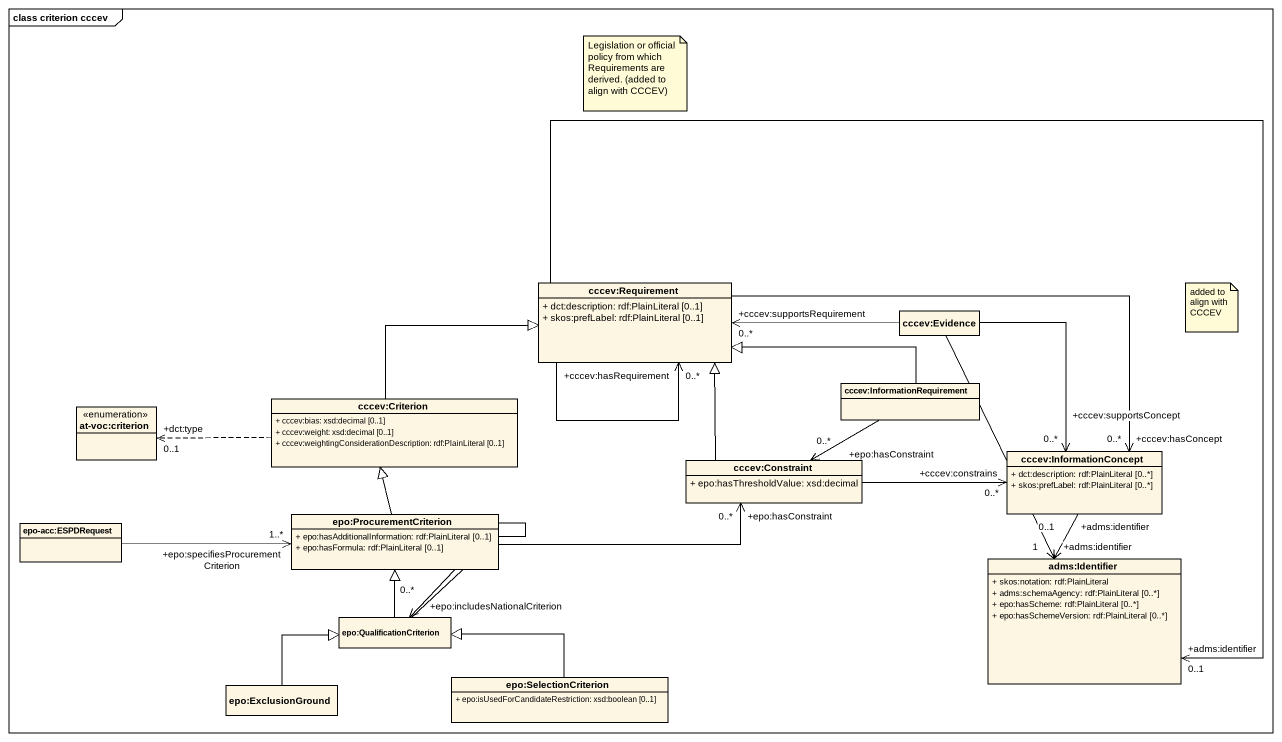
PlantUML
@startuml
mainframe class criterion cccev
hide circle
hide empty members
skinparam classAttributeIconSize 0
class "cccev:Requirement" as cccev_Requirement {
  + dct:description: rdf:PlainLiteral [0..1]
  + skos:prefLabel: rdf:PlainLiteral [0..1]
}
class "cccev:Evidence" as cccev_Evidence
enum "at-voc:criterion" as at_voc_criterion
class "cccev:Criterion" as cccev_Criterion {
  + cccev:bias: xsd:decimal [0..1]
  + cccev:weight: xsd:decimal [0..1]
  + cccev:weightingConsiderationDescription: rdf:PlainLiteral [0..1]
}
class "cccev:InformationRequirement" as cccev_InformationRequirement
class "cccev:InformationConcept" as cccev_InformationConcept {
  + dct:description: rdf:PlainLiteral [0..*]
  + skos:prefLabel: rdf:PlainLiteral [0..*]
}
class "cccev:Constraint" as cccev_Constraint {
  + epo:hasThresholdValue: xsd:decimal
}
class "epo-acc:ESPDRequest" as epo_acc_ESPDRequest
class "epo:ProcurementCriterion" as epo_ProcurementCriterion {
  + epo:hasAdditionalInformation: rdf:PlainLiteral [0..1]
  + epo:hasFormula: rdf:PlainLiteral [0..1]
}
class "adms:Identifier" as adms_Identifier {
  + skos:notation: rdf:PlainLiteral
  + adms:schemaAgency: rdf:PlainLiteral [0..*]
  + epo:hasScheme: rdf:PlainLiteral [0..*]
  + epo:hasSchemeVersion: rdf:PlainLiteral [0..*]
}
class "epo:QualificationCriterion" as epo_QualificationCriterion
class "epo:ExclusionGround" as epo_ExclusionGround
class "epo:SelectionCriterion" as epo_SelectionCriterion {
  + epo:isUsedForCandidateRestriction: xsd:boolean [0..1]
}
cccev_Requirement --> "+cccev:hasRequirement\n0..*" cccev_Requirement
cccev_Requirement -right-> "+cccev:hasConcept\n0..*" cccev_InformationConcept
cccev_Requirement --> "+adms:identifier\n0..1" adms_Identifier
cccev_Evidence -left-> "+cccev:supportsRequirement\n0..*" cccev_Requirement
cccev_Evidence --> "+cccev:supportsConcept\n0..*" cccev_InformationConcept
cccev_Evidence --> "+adms:identifier\n1" adms_Identifier
cccev_Criterion -right-|> cccev_Requirement
cccev_Criterion .left.> "+dct:type\n0..1" at_voc_criterion
cccev_InformationRequirement -left-|> cccev_Requirement
cccev_InformationRequirement -left-> "+epo:hasConstraint\n0..*" cccev_Constraint
cccev_InformationConcept --> "+adms:identifier\n0..1" adms_Identifier
cccev_Constraint -up-|> cccev_Requirement
cccev_Constraint -right-> "+cccev:constrains\n0..*" cccev_InformationConcept
epo_acc_ESPDRequest -right-> "+epo:specifiesProcurementCriterion\n1..*" epo_ProcurementCriterion
epo_ProcurementCriterion -up-|> cccev_Criterion
epo_ProcurementCriterion -right-> "+epo:hasConstraint\n0..*" cccev_Constraint
epo_QualificationCriterion -up-|> epo_ProcurementCriterion
epo_QualificationCriterion --> "+epo:includesNationalCriterion\n0..*" epo_QualificationCriterion
epo_ExclusionGround -right-|> epo_QualificationCriterion
epo_SelectionCriterion -left-|> epo_QualificationCriterion
note as N1
  Legislation or official policy from which Requirements are derived. (added to align with CCCEV)
end note
note as N2
  added to align with CCCEV
end note
@enduml
